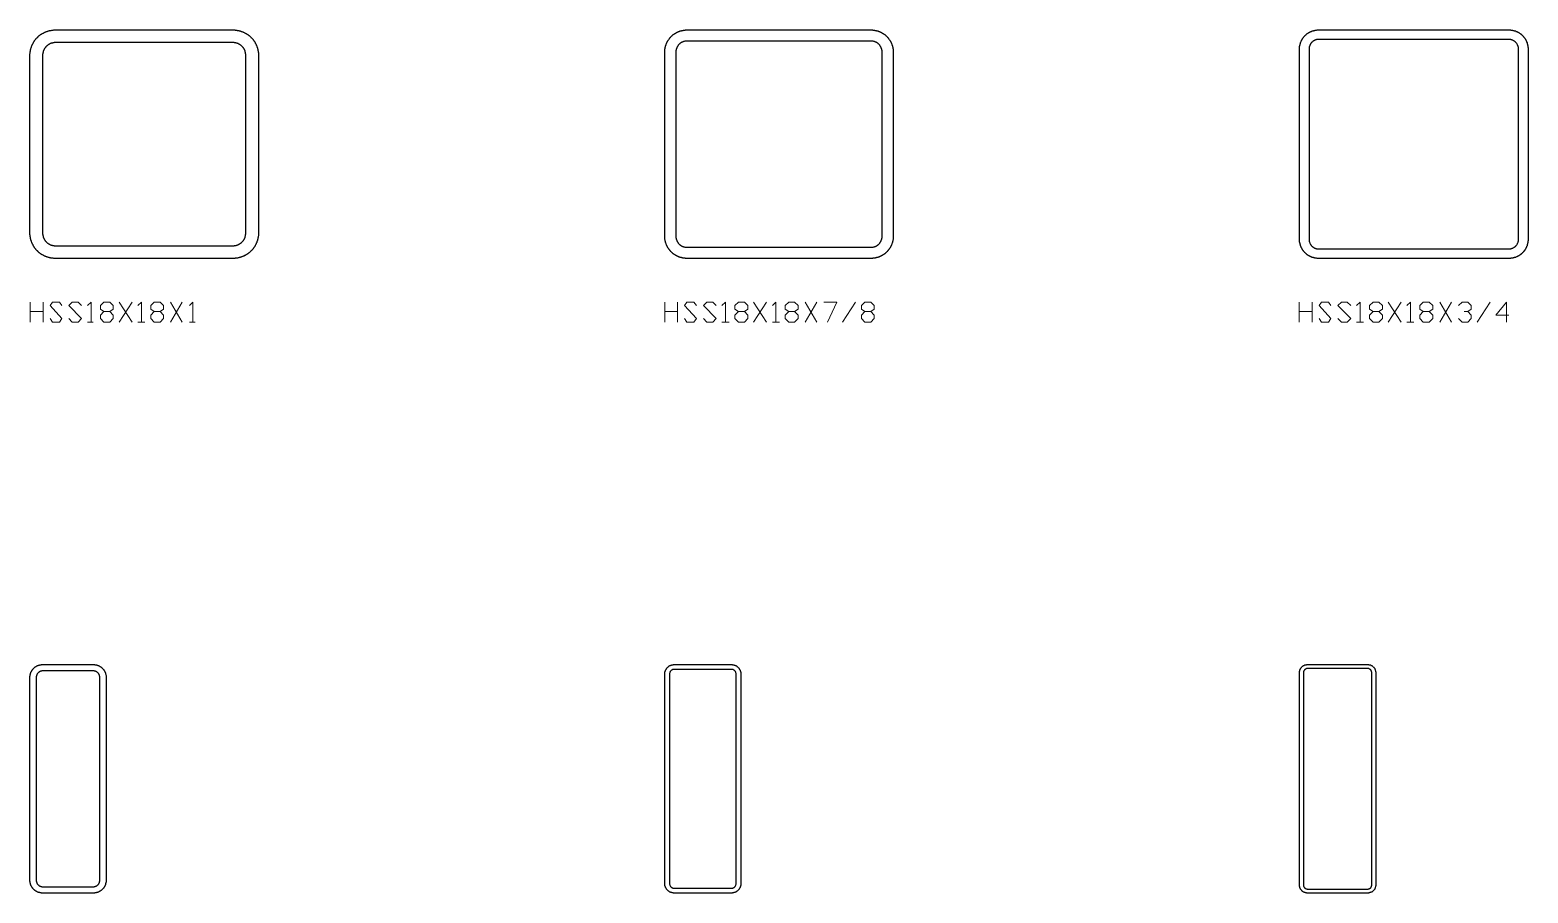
# Model space of a CAD drawing. Header units: inches. Extents: x 0 to 975, y -1305 to 34.
# Drawn here: x 500 to 618, y -300 to -232 of the extents above; entities that cross this region are included whole.
import ezdxf

# ---------------------------------------------------------------- set-up
doc = ezdxf.new("R2010")
doc.units = ezdxf.units.IN
doc.header["$MEASUREMENT"] = 0
doc.layers.add('AISC_STEEL', color=7, linetype='Continuous')

msp = doc.modelspace()

# ---------------------------------------------------------------- linework, layer by layer
at = {"color": 3, "lineweight": 0}
for p, q in [((500.01, -255.01), (500.01, -253.45)), ((501.03, -253.45), (501.03, -255.01)), ((507.02, -253.45), (508.04, -255.01)), ((507.02, -255.01), (508.04, -253.45)), ((511.08, -253.45), (512, -255.01)), ((511.08, -255.01), (512, -253.45)), ((550, -255.01), (550, -253.45)), ((551.01, -253.45), (551.01, -255.01)), ((557, -253.45), (558.02, -255.01)), ((557, -255.01), (558.02, -253.45)), ((561.06, -253.45), (561.98, -255.01)), ((561.06, -255.01), (561.98, -253.45)), ((564.01, -255.01), (565.03, -253.45)), ((599.98, -255.01), (599.98, -253.45)), ((600.99, -253.45), (600.99, -255.01)), ((606.99, -253.45), (608, -255.01)), ((606.99, -255.01), (608, -253.45)), ((611.04, -253.45), (611.97, -255.01)), ((611.04, -255.01), (611.97, -253.45)), ((613.99, -255.01), (615.01, -253.45)), ((500.01, -254.18), (501.03, -254.18)), ((550, -254.18), (551.01, -254.18)), ((599.98, -254.18), (600.99, -254.18)), ((504.53, -255.01), (504.99, -255.01)), ((508.5, -255.01), (509.05, -255.01)), ((512.56, -255.01), (513.02, -255.01)), ((554.51, -255.01), (555.07, -255.01)), ((558.48, -255.01), (559.03, -255.01)), ((604.5, -255.01), (605.05, -255.01)), ((608.46, -255.01), (609.01, -255.01))]:
    msp.add_line(p, q, dxfattribs=at)
for points in [[(501.58, -254.74), (501.77, -255.01), (502.32, -255.01), (502.5, -254.74), (501.58, -253.72), (501.77, -253.45), (502.32, -253.45), (502.5, -253.72)], [(503.06, -254.74), (503.33, -255.01), (503.8, -255.01), (504.07, -254.74), (503.06, -253.72), (503.33, -253.45), (503.8, -253.45), (504.07, -253.72)], [(504.53, -253.72), (504.81, -253.45), (504.81, -255.01)], [(506.29, -254.18), (506.56, -254.46), (506.56, -254.74), (506.29, -255.01), (505.82, -255.01), (505.55, -254.74), (505.55, -254.46), (505.82, -254.18), (506.29, -254.18), (506.56, -254), (506.56, -253.72), (506.29, -253.45), (505.82, -253.45), (505.55, -253.72), (505.55, -254), (505.82, -254.18)], [(508.5, -253.72), (508.78, -253.45), (508.78, -255.01)], [(510.25, -254.18), (510.53, -254.46), (510.53, -254.74), (510.25, -255.01), (509.79, -255.01), (509.51, -254.74), (509.51, -254.46), (509.79, -254.18), (510.25, -254.18), (510.53, -254), (510.53, -253.72), (510.25, -253.45), (509.79, -253.45), (509.51, -253.72), (509.51, -254), (509.79, -254.18)], [(512.56, -253.72), (512.83, -253.45), (512.83, -255.01)], [(551.56, -254.74), (551.75, -255.01), (552.3, -255.01), (552.49, -254.74), (551.56, -253.72), (551.75, -253.45), (552.3, -253.45), (552.49, -253.72)], [(553.04, -254.74), (553.32, -255.01), (553.78, -255.01), (554.05, -254.74), (553.04, -253.72), (553.32, -253.45), (553.78, -253.45), (554.05, -253.72)], [(554.51, -253.72), (554.79, -253.45), (554.79, -255.01)], [(556.27, -254.18), (556.54, -254.46), (556.54, -254.74), (556.27, -255.01), (555.81, -255.01), (555.53, -254.74), (555.53, -254.46), (555.81, -254.18), (556.27, -254.18), (556.54, -254), (556.54, -253.72), (556.27, -253.45), (555.81, -253.45), (555.53, -253.72), (555.53, -254), (555.81, -254.18)], [(558.48, -253.72), (558.76, -253.45), (558.76, -255.01)], [(560.23, -254.18), (560.51, -254.46), (560.51, -254.74), (560.23, -255.01), (559.77, -255.01), (559.49, -254.74), (559.49, -254.46), (559.77, -254.18), (560.23, -254.18), (560.51, -254), (560.51, -253.72), (560.23, -253.45), (559.77, -253.45), (559.49, -253.72), (559.49, -254), (559.77, -254.18)], [(562.54, -253.45), (563.55, -253.45), (562.81, -255.01)], [(566.23, -254.18), (566.5, -254.46), (566.5, -254.74), (566.23, -255.01), (565.77, -255.01), (565.49, -254.74), (565.49, -254.46), (565.77, -254.18), (566.23, -254.18), (566.5, -254), (566.5, -253.72), (566.23, -253.45), (565.77, -253.45), (565.49, -253.72), (565.49, -254), (565.77, -254.18)], [(601.55, -254.74), (601.73, -255.01), (602.28, -255.01), (602.47, -254.74), (601.55, -253.72), (601.73, -253.45), (602.28, -253.45), (602.47, -253.72)], [(603.02, -254.74), (603.3, -255.01), (603.76, -255.01), (604.04, -254.74), (603.02, -253.72), (603.3, -253.45), (603.76, -253.45), (604.04, -253.72)], [(604.5, -253.72), (604.77, -253.45), (604.77, -255.01)], [(606.25, -254.18), (606.53, -254.46), (606.53, -254.74), (606.25, -255.01), (605.79, -255.01), (605.51, -254.74), (605.51, -254.46), (605.79, -254.18), (606.25, -254.18), (606.53, -254), (606.53, -253.72), (606.25, -253.45), (605.79, -253.45), (605.51, -253.72), (605.51, -254), (605.79, -254.18)], [(608.46, -253.72), (608.74, -253.45), (608.74, -255.01)], [(610.21, -254.18), (610.49, -254.46), (610.49, -254.74), (610.21, -255.01), (609.75, -255.01), (609.48, -254.74), (609.48, -254.46), (609.75, -254.18), (610.21, -254.18), (610.49, -254), (610.49, -253.72), (610.21, -253.45), (609.75, -253.45), (609.48, -253.72), (609.48, -254), (609.75, -254.18)], [(612.52, -253.72), (612.8, -253.45), (613.26, -253.45), (613.53, -253.72), (613.53, -254), (613.26, -254.18), (612.98, -254.18)], [(616.48, -254.46), (615.47, -254.46), (616.3, -253.45), (616.3, -255.01)], [(613.26, -254.18), (613.53, -254.46), (613.53, -254.74), (613.26, -255.01), (612.8, -255.01), (612.52, -254.74)]]:
    msp.add_lwpolyline(points, dxfattribs=at)
at = {"layer": 'AISC_STEEL'}
for points in [[(516, -232), (516.03, -232), (516.07, -232), (516.1, -232), (516.13, -232), (516.16, -232.01), (516.2, -232.01), (516.23, -232.01), (516.26, -232.02), (516.29, -232.02), (516.33, -232.03), (516.36, -232.03), (516.39, -232.04), (516.42, -232.05), (516.45, -232.05), (516.49, -232.06), (516.52, -232.07), (516.55, -232.08), (516.58, -232.09), (516.61, -232.1), (516.64, -232.11), (516.67, -232.12), (516.7, -232.13), (516.74, -232.14), (516.77, -232.15), (516.8, -232.17), (516.83, -232.18), (516.86, -232.19), (516.88, -232.21), (516.91, -232.22), (516.94, -232.24), (516.97, -232.25), (517, -232.27), (517.03, -232.28), (517.06, -232.3), (517.08, -232.32), (517.11, -232.34), (517.14, -232.36), (517.16, -232.37), (517.19, -232.39), (517.22, -232.41), (517.24, -232.43), (517.27, -232.45), (517.29, -232.47), (517.32, -232.5), (517.34, -232.52), (517.37, -232.54), (517.39, -232.56), (517.41, -232.59), (517.44, -232.61), (517.46, -232.63), (517.48, -232.66), (517.5, -232.68), (517.53, -232.71), (517.55, -232.73), (517.57, -232.76), (517.59, -232.78), (517.61, -232.81), (517.63, -232.84), (517.64, -232.86), (517.66, -232.89), (517.68, -232.92), (517.7, -232.94), (517.72, -232.97), (517.73, -233), (517.75, -233.03), (517.76, -233.06), (517.78, -233.09), (517.79, -233.12), (517.81, -233.14), (517.82, -233.17), (517.83, -233.2), (517.85, -233.23), (517.86, -233.26), (517.87, -233.3), (517.88, -233.33), (517.89, -233.36), (517.9, -233.39), (517.91, -233.42), (517.92, -233.45), (517.93, -233.48), (517.94, -233.51), (517.95, -233.55), (517.95, -233.58), (517.96, -233.61), (517.97, -233.64), (517.97, -233.67), (517.98, -233.71), (517.98, -233.74), (517.99, -233.77), (517.99, -233.8), (517.99, -233.84), (518, -233.87), (518, -233.9), (518, -233.93), (518, -233.97), (518, -234), (518, -248), (518, -248.03), (518, -248.07), (518, -248.1), (518, -248.13), (517.99, -248.16), (517.99, -248.2), (517.99, -248.23), (517.98, -248.26), (517.98, -248.29), (517.97, -248.33), (517.97, -248.36), (517.96, -248.39), (517.95, -248.42), (517.95, -248.45), (517.94, -248.49), (517.93, -248.52), (517.92, -248.55), (517.91, -248.58), (517.9, -248.61), (517.89, -248.64), (517.88, -248.67), (517.87, -248.7), (517.86, -248.74), (517.85, -248.77), (517.83, -248.8), (517.82, -248.83), (517.81, -248.86), (517.79, -248.88), (517.78, -248.91), (517.76, -248.94), (517.75, -248.97), (517.73, -249), (517.72, -249.03), (517.7, -249.06), (517.68, -249.08), (517.66, -249.11), (517.64, -249.14), (517.63, -249.16), (517.61, -249.19), (517.59, -249.22), (517.57, -249.24), (517.55, -249.27), (517.53, -249.29), (517.5, -249.32), (517.48, -249.34), (517.46, -249.37), (517.44, -249.39), (517.41, -249.41), (517.39, -249.44), (517.37, -249.46), (517.34, -249.48), (517.32, -249.5), (517.29, -249.53), (517.27, -249.55), (517.24, -249.57), (517.22, -249.59), (517.19, -249.61), (517.16, -249.63), (517.14, -249.64), (517.11, -249.66), (517.08, -249.68), (517.06, -249.7), (517.03, -249.72), (517, -249.73), (516.97, -249.75), (516.94, -249.76), (516.91, -249.78), (516.88, -249.79), (516.86, -249.81), (516.83, -249.82), (516.8, -249.83), (516.77, -249.85), (516.74, -249.86), (516.7, -249.87), (516.67, -249.88), (516.64, -249.89), (516.61, -249.9), (516.58, -249.91), (516.55, -249.92), (516.52, -249.93), (516.49, -249.94), (516.45, -249.95), (516.42, -249.95), (516.39, -249.96), (516.36, -249.97), (516.33, -249.97), (516.29, -249.98), (516.26, -249.98), (516.23, -249.99), (516.2, -249.99), (516.16, -249.99), (516.13, -250), (516.1, -250), (516.07, -250), (516.03, -250), (516, -250), (502, -250), (501.97, -250), (501.93, -250), (501.9, -250), (501.87, -250), (501.84, -249.99), (501.8, -249.99), (501.77, -249.99), (501.74, -249.98), (501.71, -249.98), (501.67, -249.97), (501.64, -249.97), (501.61, -249.96), (501.58, -249.95), (501.55, -249.95), (501.51, -249.94), (501.48, -249.93), (501.45, -249.92), (501.42, -249.91), (501.39, -249.9), (501.36, -249.89), (501.33, -249.88), (501.3, -249.87), (501.26, -249.86), (501.23, -249.85), (501.2, -249.83), (501.17, -249.82), (501.14, -249.81), (501.12, -249.79), (501.09, -249.78), (501.06, -249.76), (501.03, -249.75), (501, -249.73), (500.97, -249.72), (500.94, -249.7), (500.92, -249.68), (500.89, -249.66), (500.86, -249.64), (500.84, -249.63), (500.81, -249.61), (500.78, -249.59), (500.76, -249.57), (500.73, -249.55), (500.71, -249.53), (500.68, -249.5), (500.66, -249.48), (500.63, -249.46), (500.61, -249.44), (500.59, -249.41), (500.56, -249.39), (500.54, -249.37), (500.52, -249.34), (500.5, -249.32), (500.47, -249.29), (500.45, -249.27), (500.43, -249.24), (500.41, -249.22), (500.39, -249.19), (500.37, -249.16), (500.36, -249.14), (500.34, -249.11), (500.32, -249.08), (500.3, -249.06), (500.28, -249.03), (500.27, -249), (500.25, -248.97), (500.24, -248.94), (500.22, -248.91), (500.21, -248.88), (500.19, -248.86), (500.18, -248.83), (500.17, -248.8), (500.15, -248.77), (500.14, -248.74), (500.13, -248.7), (500.12, -248.67), (500.11, -248.64), (500.1, -248.61), (500.09, -248.58), (500.08, -248.55), (500.07, -248.52), (500.06, -248.49), (500.05, -248.45), (500.05, -248.42), (500.04, -248.39), (500.03, -248.36), (500.03, -248.33), (500.02, -248.29), (500.02, -248.26), (500.01, -248.23), (500.01, -248.2), (500.01, -248.16), (500, -248.13), (500, -248.1), (500, -248.07), (500, -248.03), (500, -248), (500, -234), (500, -233.97), (500, -233.93), (500, -233.9), (500, -233.87), (500.01, -233.84), (500.01, -233.8), (500.01, -233.77), (500.02, -233.74), (500.02, -233.71), (500.03, -233.67), (500.03, -233.64), (500.04, -233.61), (500.05, -233.58), (500.05, -233.55), (500.06, -233.51), (500.07, -233.48), (500.08, -233.45), (500.09, -233.42), (500.1, -233.39), (500.11, -233.36), (500.12, -233.33), (500.13, -233.3), (500.14, -233.26), (500.15, -233.23), (500.17, -233.2), (500.18, -233.17), (500.19, -233.14), (500.21, -233.12), (500.22, -233.09), (500.24, -233.06), (500.25, -233.03), (500.27, -233), (500.28, -232.97), (500.3, -232.94), (500.32, -232.92), (500.34, -232.89), (500.36, -232.86), (500.37, -232.84), (500.39, -232.81), (500.41, -232.78), (500.43, -232.76), (500.45, -232.73), (500.47, -232.71), (500.5, -232.68), (500.52, -232.66), (500.54, -232.63), (500.56, -232.61), (500.59, -232.59), (500.61, -232.56), (500.63, -232.54), (500.66, -232.52), (500.68, -232.5), (500.71, -232.47), (500.73, -232.45), (500.76, -232.43), (500.78, -232.41), (500.81, -232.39), (500.84, -232.37), (500.86, -232.36), (500.89, -232.34), (500.92, -232.32), (500.94, -232.3), (500.97, -232.28), (501, -232.27), (501.03, -232.25), (501.06, -232.24), (501.09, -232.22), (501.12, -232.21), (501.14, -232.19), (501.17, -232.18), (501.2, -232.17), (501.23, -232.15), (501.26, -232.14), (501.3, -232.13), (501.33, -232.12), (501.36, -232.11), (501.39, -232.1), (501.42, -232.09), (501.45, -232.08), (501.48, -232.07), (501.51, -232.06), (501.55, -232.05), (501.58, -232.05), (501.61, -232.04), (501.64, -232.03), (501.67, -232.03), (501.71, -232.02), (501.74, -232.02), (501.77, -232.01), (501.8, -232.01), (501.84, -232.01), (501.87, -232), (501.9, -232), (501.93, -232), (501.97, -232), (502, -232)], [(566.25, -232), (566.28, -232), (566.31, -232), (566.34, -232), (566.37, -232), (566.4, -232.01), (566.43, -232.01), (566.46, -232.01), (566.49, -232.02), (566.52, -232.02), (566.55, -232.03), (566.58, -232.03), (566.61, -232.04), (566.64, -232.04), (566.66, -232.05), (566.69, -232.06), (566.72, -232.06), (566.75, -232.07), (566.78, -232.08), (566.81, -232.09), (566.84, -232.1), (566.86, -232.11), (566.89, -232.12), (566.92, -232.13), (566.95, -232.14), (566.97, -232.16), (567, -232.17), (567.03, -232.18), (567.06, -232.2), (567.08, -232.21), (567.11, -232.22), (567.13, -232.24), (567.16, -232.25), (567.18, -232.27), (567.21, -232.29), (567.23, -232.3), (567.26, -232.32), (567.28, -232.34), (567.31, -232.36), (567.33, -232.37), (567.35, -232.39), (567.38, -232.41), (567.4, -232.43), (567.42, -232.45), (567.44, -232.47), (567.47, -232.49), (567.49, -232.51), (567.51, -232.53), (567.53, -232.56), (567.55, -232.58), (567.57, -232.6), (567.59, -232.62), (567.61, -232.65), (567.63, -232.67), (567.64, -232.69), (567.66, -232.72), (567.68, -232.74), (567.7, -232.77), (567.71, -232.79), (567.73, -232.82), (567.75, -232.84), (567.76, -232.87), (567.78, -232.89), (567.79, -232.92), (567.8, -232.94), (567.82, -232.97), (567.83, -233), (567.84, -233.03), (567.86, -233.05), (567.87, -233.08), (567.88, -233.11), (567.89, -233.14), (567.9, -233.16), (567.91, -233.19), (567.92, -233.22), (567.93, -233.25), (567.94, -233.28), (567.94, -233.31), (567.95, -233.34), (567.96, -233.36), (567.96, -233.39), (567.97, -233.42), (567.97, -233.45), (567.98, -233.48), (567.98, -233.51), (567.99, -233.54), (567.99, -233.57), (567.99, -233.6), (568, -233.63), (568, -233.66), (568, -233.69), (568, -233.72), (568, -233.75), (568, -248.25), (568, -248.28), (568, -248.31), (568, -248.34), (568, -248.37), (567.99, -248.4), (567.99, -248.43), (567.99, -248.46), (567.98, -248.49), (567.98, -248.52), (567.97, -248.55), (567.97, -248.58), (567.96, -248.61), (567.96, -248.64), (567.95, -248.66), (567.94, -248.69), (567.94, -248.72), (567.93, -248.75), (567.92, -248.78), (567.91, -248.81), (567.9, -248.84), (567.89, -248.86), (567.88, -248.89), (567.87, -248.92), (567.86, -248.95), (567.84, -248.97), (567.83, -249), (567.82, -249.03), (567.8, -249.06), (567.79, -249.08), (567.78, -249.11), (567.76, -249.13), (567.75, -249.16), (567.73, -249.18), (567.71, -249.21), (567.7, -249.23), (567.68, -249.26), (567.66, -249.28), (567.64, -249.31), (567.63, -249.33), (567.61, -249.35), (567.59, -249.38), (567.57, -249.4), (567.55, -249.42), (567.53, -249.44), (567.51, -249.47), (567.49, -249.49), (567.47, -249.51), (567.44, -249.53), (567.42, -249.55), (567.4, -249.57), (567.38, -249.59), (567.35, -249.61), (567.33, -249.63), (567.31, -249.64), (567.28, -249.66), (567.26, -249.68), (567.23, -249.7), (567.21, -249.71), (567.18, -249.73), (567.16, -249.75), (567.13, -249.76), (567.11, -249.78), (567.08, -249.79), (567.06, -249.8), (567.03, -249.82), (567, -249.83), (566.97, -249.84), (566.95, -249.86), (566.92, -249.87), (566.89, -249.88), (566.86, -249.89), (566.84, -249.9), (566.81, -249.91), (566.78, -249.92), (566.75, -249.93), (566.72, -249.94), (566.69, -249.94), (566.66, -249.95), (566.64, -249.96), (566.61, -249.96), (566.58, -249.97), (566.55, -249.97), (566.52, -249.98), (566.49, -249.98), (566.46, -249.99), (566.43, -249.99), (566.4, -249.99), (566.37, -250), (566.34, -250), (566.31, -250), (566.28, -250), (566.25, -250), (551.75, -250), (551.72, -250), (551.69, -250), (551.66, -250), (551.63, -250), (551.6, -249.99), (551.57, -249.99), (551.54, -249.99), (551.51, -249.98), (551.48, -249.98), (551.45, -249.97), (551.42, -249.97), (551.39, -249.96), (551.36, -249.96), (551.34, -249.95), (551.31, -249.94), (551.28, -249.94), (551.25, -249.93), (551.22, -249.92), (551.19, -249.91), (551.16, -249.9), (551.14, -249.89), (551.11, -249.88), (551.08, -249.87), (551.05, -249.86), (551.03, -249.84), (551, -249.83), (550.97, -249.82), (550.94, -249.8), (550.92, -249.79), (550.89, -249.78), (550.87, -249.76), (550.84, -249.75), (550.82, -249.73), (550.79, -249.71), (550.77, -249.7), (550.74, -249.68), (550.72, -249.66), (550.69, -249.64), (550.67, -249.63), (550.65, -249.61), (550.62, -249.59), (550.6, -249.57), (550.58, -249.55), (550.56, -249.53), (550.53, -249.51), (550.51, -249.49), (550.49, -249.47), (550.47, -249.44), (550.45, -249.42), (550.43, -249.4), (550.41, -249.38), (550.39, -249.35), (550.37, -249.33), (550.36, -249.31), (550.34, -249.28), (550.32, -249.26), (550.3, -249.23), (550.29, -249.21), (550.27, -249.18), (550.25, -249.16), (550.24, -249.13), (550.22, -249.11), (550.21, -249.08), (550.2, -249.06), (550.18, -249.03), (550.17, -249), (550.16, -248.97), (550.14, -248.95), (550.13, -248.92), (550.12, -248.89), (550.11, -248.86), (550.1, -248.84), (550.09, -248.81), (550.08, -248.78), (550.07, -248.75), (550.06, -248.72), (550.06, -248.69), (550.05, -248.66), (550.04, -248.64), (550.04, -248.61), (550.03, -248.58), (550.03, -248.55), (550.02, -248.52), (550.02, -248.49), (550.01, -248.46), (550.01, -248.43), (550.01, -248.4), (550, -248.37), (550, -248.34), (550, -248.31), (550, -248.28), (550, -248.25), (550, -233.75), (550, -233.72), (550, -233.69), (550, -233.66), (550, -233.63), (550.01, -233.6), (550.01, -233.57), (550.01, -233.54), (550.02, -233.51), (550.02, -233.48), (550.03, -233.45), (550.03, -233.42), (550.04, -233.39), (550.04, -233.36), (550.05, -233.34), (550.06, -233.31), (550.06, -233.28), (550.07, -233.25), (550.08, -233.22), (550.09, -233.19), (550.1, -233.16), (550.11, -233.14), (550.12, -233.11), (550.13, -233.08), (550.14, -233.05), (550.16, -233.03), (550.17, -233), (550.18, -232.97), (550.2, -232.94), (550.21, -232.92), (550.22, -232.89), (550.24, -232.87), (550.25, -232.84), (550.27, -232.82), (550.29, -232.79), (550.3, -232.77), (550.32, -232.74), (550.34, -232.72), (550.36, -232.69), (550.37, -232.67), (550.39, -232.65), (550.41, -232.62), (550.43, -232.6), (550.45, -232.58), (550.47, -232.56), (550.49, -232.53), (550.51, -232.51), (550.53, -232.49), (550.56, -232.47), (550.58, -232.45), (550.6, -232.43), (550.62, -232.41), (550.65, -232.39), (550.67, -232.37), (550.69, -232.36), (550.72, -232.34), (550.74, -232.32), (550.77, -232.3), (550.79, -232.29), (550.82, -232.27), (550.84, -232.25), (550.87, -232.24), (550.89, -232.22), (550.92, -232.21), (550.94, -232.2), (550.97, -232.18), (551, -232.17), (551.03, -232.16), (551.05, -232.14), (551.08, -232.13), (551.11, -232.12), (551.14, -232.11), (551.16, -232.1), (551.19, -232.09), (551.22, -232.08), (551.25, -232.07), (551.28, -232.06), (551.31, -232.06), (551.34, -232.05), (551.36, -232.04), (551.39, -232.04), (551.42, -232.03), (551.45, -232.03), (551.48, -232.02), (551.51, -232.02), (551.54, -232.01), (551.57, -232.01), (551.6, -232.01), (551.63, -232), (551.66, -232), (551.69, -232), (551.72, -232), (551.75, -232)], [(616.5, -232), (616.53, -232), (616.56, -232), (616.59, -232), (616.62, -232), (616.65, -232.01), (616.68, -232.01), (616.71, -232.01), (616.74, -232.02), (616.77, -232.02), (616.8, -232.03), (616.83, -232.04), (616.85, -232.04), (616.88, -232.05), (616.91, -232.06), (616.94, -232.07), (616.97, -232.08), (617, -232.08), (617.03, -232.1), (617.05, -232.11), (617.08, -232.12), (617.11, -232.13), (617.14, -232.14), (617.16, -232.15), (617.19, -232.17), (617.22, -232.18), (617.24, -232.2), (617.27, -232.21), (617.29, -232.23), (617.32, -232.24), (617.34, -232.26), (617.37, -232.28), (617.39, -232.29), (617.42, -232.31), (617.44, -232.33), (617.46, -232.35), (617.48, -232.37), (617.51, -232.39), (617.53, -232.41), (617.55, -232.43), (617.57, -232.45), (617.59, -232.47), (617.61, -232.49), (617.63, -232.52), (617.65, -232.54), (617.67, -232.56), (617.69, -232.58), (617.71, -232.61), (617.72, -232.63), (617.74, -232.66), (617.76, -232.68), (617.77, -232.71), (617.79, -232.73), (617.8, -232.76), (617.82, -232.78), (617.83, -232.81), (617.85, -232.84), (617.86, -232.86), (617.87, -232.89), (617.88, -232.92), (617.89, -232.95), (617.9, -232.97), (617.92, -233), (617.92, -233.03), (617.93, -233.06), (617.94, -233.09), (617.95, -233.12), (617.96, -233.15), (617.96, -233.17), (617.97, -233.2), (617.98, -233.23), (617.98, -233.26), (617.99, -233.29), (617.99, -233.32), (617.99, -233.35), (618, -233.38), (618, -233.41), (618, -233.44), (618, -233.47), (618, -233.5), (618, -248.5), (618, -248.53), (618, -248.56), (618, -248.59), (618, -248.62), (617.99, -248.65), (617.99, -248.68), (617.99, -248.71), (617.98, -248.74), (617.98, -248.77), (617.97, -248.8), (617.96, -248.83), (617.96, -248.85), (617.95, -248.88), (617.94, -248.91), (617.93, -248.94), (617.92, -248.97), (617.92, -249), (617.9, -249.03), (617.89, -249.05), (617.88, -249.08), (617.87, -249.11), (617.86, -249.14), (617.85, -249.16), (617.83, -249.19), (617.82, -249.22), (617.8, -249.24), (617.79, -249.27), (617.77, -249.29), (617.76, -249.32), (617.74, -249.34), (617.72, -249.37), (617.71, -249.39), (617.69, -249.42), (617.67, -249.44), (617.65, -249.46), (617.63, -249.48), (617.61, -249.51), (617.59, -249.53), (617.57, -249.55), (617.55, -249.57), (617.53, -249.59), (617.51, -249.61), (617.48, -249.63), (617.46, -249.65), (617.44, -249.67), (617.42, -249.69), (617.39, -249.71), (617.37, -249.72), (617.34, -249.74), (617.32, -249.76), (617.29, -249.77), (617.27, -249.79), (617.24, -249.8), (617.22, -249.82), (617.19, -249.83), (617.16, -249.85), (617.14, -249.86), (617.11, -249.87), (617.08, -249.88), (617.05, -249.89), (617.03, -249.9), (617, -249.92), (616.97, -249.92), (616.94, -249.93), (616.91, -249.94), (616.88, -249.95), (616.85, -249.96), (616.83, -249.96), (616.8, -249.97), (616.77, -249.98), (616.74, -249.98), (616.71, -249.99), (616.68, -249.99), (616.65, -249.99), (616.62, -250), (616.59, -250), (616.56, -250), (616.53, -250), (616.5, -250), (601.5, -250), (601.47, -250), (601.44, -250), (601.41, -250), (601.38, -250), (601.35, -249.99), (601.32, -249.99), (601.29, -249.99), (601.26, -249.98), (601.23, -249.98), (601.2, -249.97), (601.17, -249.96), (601.15, -249.96), (601.12, -249.95), (601.09, -249.94), (601.06, -249.93), (601.03, -249.92), (601, -249.92), (600.97, -249.9), (600.95, -249.89), (600.92, -249.88), (600.89, -249.87), (600.86, -249.86), (600.84, -249.85), (600.81, -249.83), (600.78, -249.82), (600.76, -249.8), (600.73, -249.79), (600.71, -249.77), (600.68, -249.76), (600.66, -249.74), (600.63, -249.72), (600.61, -249.71), (600.58, -249.69), (600.56, -249.67), (600.54, -249.65), (600.52, -249.63), (600.49, -249.61), (600.47, -249.59), (600.45, -249.57), (600.43, -249.55), (600.41, -249.53), (600.39, -249.51), (600.37, -249.48), (600.35, -249.46), (600.33, -249.44), (600.31, -249.42), (600.29, -249.39), (600.28, -249.37), (600.26, -249.34), (600.24, -249.32), (600.23, -249.29), (600.21, -249.27), (600.2, -249.24), (600.18, -249.22), (600.17, -249.19), (600.15, -249.16), (600.14, -249.14), (600.13, -249.11), (600.12, -249.08), (600.11, -249.05), (600.1, -249.03), (600.08, -249), (600.08, -248.97), (600.07, -248.94), (600.06, -248.91), (600.05, -248.88), (600.04, -248.85), (600.04, -248.83), (600.03, -248.8), (600.02, -248.77), (600.02, -248.74), (600.01, -248.71), (600.01, -248.68), (600.01, -248.65), (600, -248.62), (600, -248.59), (600, -248.56), (600, -248.53), (600, -248.5), (600, -233.5), (600, -233.47), (600, -233.44), (600, -233.41), (600, -233.38), (600.01, -233.35), (600.01, -233.32), (600.01, -233.29), (600.02, -233.26), (600.02, -233.23), (600.03, -233.2), (600.04, -233.17), (600.04, -233.15), (600.05, -233.12), (600.06, -233.09), (600.07, -233.06), (600.08, -233.03), (600.08, -233), (600.1, -232.97), (600.11, -232.95), (600.12, -232.92), (600.13, -232.89), (600.14, -232.86), (600.15, -232.84), (600.17, -232.81), (600.18, -232.78), (600.2, -232.76), (600.21, -232.73), (600.23, -232.71), (600.24, -232.68), (600.26, -232.66), (600.28, -232.63), (600.29, -232.61), (600.31, -232.58), (600.33, -232.56), (600.35, -232.54), (600.37, -232.52), (600.39, -232.49), (600.41, -232.47), (600.43, -232.45), (600.45, -232.43), (600.47, -232.41), (600.49, -232.39), (600.52, -232.37), (600.54, -232.35), (600.56, -232.33), (600.58, -232.31), (600.61, -232.29), (600.63, -232.28), (600.66, -232.26), (600.68, -232.24), (600.71, -232.23), (600.73, -232.21), (600.76, -232.2), (600.78, -232.18), (600.81, -232.17), (600.84, -232.15), (600.86, -232.14), (600.89, -232.13), (600.92, -232.12), (600.95, -232.11), (600.97, -232.1), (601, -232.08), (601.03, -232.08), (601.06, -232.07), (601.09, -232.06), (601.12, -232.05), (601.15, -232.04), (601.17, -232.04), (601.2, -232.03), (601.23, -232.02), (601.26, -232.02), (601.29, -232.01), (601.32, -232.01), (601.35, -232.01), (601.38, -232), (601.41, -232), (601.44, -232), (601.47, -232), (601.5, -232)], [(502, -233), (501.97, -233), (501.94, -233), (501.91, -233), (501.88, -233.01), (501.85, -233.01), (501.82, -233.02), (501.79, -233.02), (501.77, -233.03), (501.74, -233.04), (501.71, -233.04), (501.68, -233.05), (501.65, -233.06), (501.62, -233.07), (501.6, -233.08), (501.57, -233.1), (501.54, -233.11), (501.52, -233.12), (501.49, -233.14), (501.47, -233.15), (501.44, -233.17), (501.42, -233.19), (501.39, -233.21), (501.37, -233.22), (501.35, -233.24), (501.33, -233.26), (501.3, -233.28), (501.28, -233.3), (501.26, -233.33), (501.24, -233.35), (501.22, -233.37), (501.21, -233.39), (501.19, -233.42), (501.17, -233.44), (501.15, -233.47), (501.14, -233.49), (501.12, -233.52), (501.11, -233.54), (501.1, -233.57), (501.08, -233.6), (501.07, -233.62), (501.06, -233.65), (501.05, -233.68), (501.04, -233.71), (501.04, -233.74), (501.03, -233.77), (501.02, -233.79), (501.02, -233.82), (501.01, -233.85), (501.01, -233.88), (501, -233.91), (501, -233.94), (501, -233.97), (501, -234), (501, -248), (501, -248.03), (501, -248.06), (501, -248.09), (501.01, -248.12), (501.01, -248.15), (501.02, -248.18), (501.02, -248.21), (501.03, -248.23), (501.04, -248.26), (501.04, -248.29), (501.05, -248.32), (501.06, -248.35), (501.07, -248.38), (501.08, -248.4), (501.1, -248.43), (501.11, -248.46), (501.12, -248.48), (501.14, -248.51), (501.15, -248.53), (501.17, -248.56), (501.19, -248.58), (501.21, -248.61), (501.22, -248.63), (501.24, -248.65), (501.26, -248.67), (501.28, -248.7), (501.3, -248.72), (501.33, -248.74), (501.35, -248.76), (501.37, -248.78), (501.39, -248.79), (501.42, -248.81), (501.44, -248.83), (501.47, -248.85), (501.49, -248.86), (501.52, -248.88), (501.54, -248.89), (501.57, -248.9), (501.6, -248.92), (501.62, -248.93), (501.65, -248.94), (501.68, -248.95), (501.71, -248.96), (501.74, -248.96), (501.77, -248.97), (501.79, -248.98), (501.82, -248.98), (501.85, -248.99), (501.88, -248.99), (501.91, -249), (501.94, -249), (501.97, -249), (502, -249), (516, -249), (516.03, -249), (516.06, -249), (516.09, -249), (516.12, -248.99), (516.15, -248.99), (516.18, -248.98), (516.21, -248.98), (516.23, -248.97), (516.26, -248.96), (516.29, -248.96), (516.32, -248.95), (516.35, -248.94), (516.38, -248.93), (516.4, -248.92), (516.43, -248.9), (516.46, -248.89), (516.48, -248.88), (516.51, -248.86), (516.53, -248.85), (516.56, -248.83), (516.58, -248.81), (516.61, -248.79), (516.63, -248.78), (516.65, -248.76), (516.67, -248.74), (516.7, -248.72), (516.72, -248.7), (516.74, -248.67), (516.76, -248.65), (516.78, -248.63), (516.79, -248.61), (516.81, -248.58), (516.83, -248.56), (516.85, -248.53), (516.86, -248.51), (516.88, -248.48), (516.89, -248.46), (516.9, -248.43), (516.92, -248.4), (516.93, -248.38), (516.94, -248.35), (516.95, -248.32), (516.96, -248.29), (516.96, -248.26), (516.97, -248.23), (516.98, -248.21), (516.98, -248.18), (516.99, -248.15), (516.99, -248.12), (517, -248.09), (517, -248.06), (517, -248.03), (517, -248), (517, -234), (517, -233.97), (517, -233.94), (517, -233.91), (516.99, -233.88), (516.99, -233.85), (516.98, -233.82), (516.98, -233.79), (516.97, -233.77), (516.96, -233.74), (516.96, -233.71), (516.95, -233.68), (516.94, -233.65), (516.93, -233.62), (516.92, -233.6), (516.9, -233.57), (516.89, -233.54), (516.88, -233.52), (516.86, -233.49), (516.85, -233.47), (516.83, -233.44), (516.81, -233.42), (516.79, -233.39), (516.78, -233.37), (516.76, -233.35), (516.74, -233.33), (516.72, -233.3), (516.7, -233.28), (516.67, -233.26), (516.65, -233.24), (516.63, -233.22), (516.61, -233.21), (516.58, -233.19), (516.56, -233.17), (516.53, -233.15), (516.51, -233.14), (516.48, -233.12), (516.46, -233.11), (516.43, -233.1), (516.4, -233.08), (516.38, -233.07), (516.35, -233.06), (516.32, -233.05), (516.29, -233.04), (516.26, -233.04), (516.23, -233.03), (516.21, -233.02), (516.18, -233.02), (516.15, -233.01), (516.12, -233.01), (516.09, -233), (516.06, -233), (516.03, -233), (516, -233)], [(551.75, -232.88), (551.72, -232.88), (551.69, -232.88), (551.66, -232.88), (551.63, -232.88), (551.6, -232.89), (551.57, -232.89), (551.54, -232.9), (551.51, -232.91), (551.49, -232.92), (551.46, -232.93), (551.43, -232.94), (551.4, -232.95), (551.37, -232.96), (551.35, -232.97), (551.32, -232.99), (551.3, -233), (551.27, -233.02), (551.25, -233.04), (551.22, -233.05), (551.2, -233.07), (551.17, -233.09), (551.15, -233.11), (551.13, -233.13), (551.11, -233.15), (551.09, -233.17), (551.07, -233.2), (551.05, -233.22), (551.04, -233.25), (551.02, -233.27), (551, -233.3), (550.99, -233.32), (550.97, -233.35), (550.96, -233.37), (550.95, -233.4), (550.94, -233.43), (550.93, -233.46), (550.92, -233.49), (550.91, -233.51), (550.9, -233.54), (550.89, -233.57), (550.89, -233.6), (550.88, -233.63), (550.88, -233.66), (550.88, -233.69), (550.88, -233.72), (550.88, -233.75), (550.88, -248.25), (550.88, -248.28), (550.88, -248.31), (550.88, -248.34), (550.88, -248.37), (550.89, -248.4), (550.89, -248.43), (550.9, -248.46), (550.91, -248.49), (550.92, -248.51), (550.93, -248.54), (550.94, -248.57), (550.95, -248.6), (550.96, -248.63), (550.97, -248.65), (550.99, -248.68), (551, -248.7), (551.02, -248.73), (551.04, -248.75), (551.05, -248.78), (551.07, -248.8), (551.09, -248.83), (551.11, -248.85), (551.13, -248.87), (551.15, -248.89), (551.17, -248.91), (551.2, -248.93), (551.22, -248.95), (551.25, -248.96), (551.27, -248.98), (551.3, -249), (551.32, -249.01), (551.35, -249.03), (551.37, -249.04), (551.4, -249.05), (551.43, -249.06), (551.46, -249.07), (551.49, -249.08), (551.51, -249.09), (551.54, -249.1), (551.57, -249.11), (551.6, -249.11), (551.63, -249.12), (551.66, -249.12), (551.69, -249.12), (551.72, -249.12), (551.75, -249.12), (566.25, -249.12), (566.28, -249.12), (566.31, -249.12), (566.34, -249.12), (566.37, -249.12), (566.4, -249.11), (566.43, -249.11), (566.46, -249.1), (566.49, -249.09), (566.51, -249.08), (566.54, -249.07), (566.57, -249.06), (566.6, -249.05), (566.63, -249.04), (566.65, -249.03), (566.68, -249.01), (566.7, -249), (566.73, -248.98), (566.75, -248.96), (566.78, -248.95), (566.8, -248.93), (566.83, -248.91), (566.85, -248.89), (566.87, -248.87), (566.89, -248.85), (566.91, -248.83), (566.93, -248.8), (566.95, -248.78), (566.96, -248.75), (566.98, -248.73), (567, -248.7), (567.01, -248.68), (567.03, -248.65), (567.04, -248.63), (567.05, -248.6), (567.06, -248.57), (567.07, -248.54), (567.08, -248.51), (567.09, -248.49), (567.1, -248.46), (567.11, -248.43), (567.11, -248.4), (567.12, -248.37), (567.12, -248.34), (567.12, -248.31), (567.12, -248.28), (567.12, -248.25), (567.12, -233.75), (567.12, -233.72), (567.12, -233.69), (567.12, -233.66), (567.12, -233.63), (567.11, -233.6), (567.11, -233.57), (567.1, -233.54), (567.09, -233.51), (567.08, -233.49), (567.07, -233.46), (567.06, -233.43), (567.05, -233.4), (567.04, -233.37), (567.03, -233.35), (567.01, -233.32), (567, -233.3), (566.98, -233.27), (566.96, -233.25), (566.95, -233.22), (566.93, -233.2), (566.91, -233.17), (566.89, -233.15), (566.87, -233.13), (566.85, -233.11), (566.83, -233.09), (566.8, -233.07), (566.78, -233.05), (566.75, -233.04), (566.73, -233.02), (566.7, -233), (566.68, -232.99), (566.65, -232.97), (566.63, -232.96), (566.6, -232.95), (566.57, -232.94), (566.54, -232.93), (566.51, -232.92), (566.49, -232.91), (566.46, -232.9), (566.43, -232.89), (566.4, -232.89), (566.37, -232.88), (566.34, -232.88), (566.31, -232.88), (566.28, -232.88), (566.25, -232.88)], [(601.5, -232.75), (601.47, -232.75), (601.44, -232.75), (601.41, -232.76), (601.38, -232.76), (601.35, -232.76), (601.32, -232.77), (601.3, -232.78), (601.27, -232.79), (601.24, -232.8), (601.21, -232.81), (601.19, -232.82), (601.16, -232.83), (601.13, -232.85), (601.11, -232.86), (601.08, -232.88), (601.06, -232.89), (601.04, -232.91), (601.01, -232.93), (600.99, -232.95), (600.97, -232.97), (600.95, -232.99), (600.93, -233.01), (600.91, -233.04), (600.89, -233.06), (600.88, -233.08), (600.86, -233.11), (600.85, -233.13), (600.83, -233.16), (600.82, -233.19), (600.81, -233.21), (600.8, -233.24), (600.79, -233.27), (600.78, -233.3), (600.77, -233.32), (600.76, -233.35), (600.76, -233.38), (600.76, -233.41), (600.75, -233.44), (600.75, -233.47), (600.75, -233.5), (600.75, -248.5), (600.75, -248.53), (600.75, -248.56), (600.76, -248.59), (600.76, -248.62), (600.76, -248.65), (600.77, -248.68), (600.78, -248.7), (600.79, -248.73), (600.8, -248.76), (600.81, -248.79), (600.82, -248.81), (600.83, -248.84), (600.85, -248.87), (600.86, -248.89), (600.88, -248.92), (600.89, -248.94), (600.91, -248.96), (600.93, -248.99), (600.95, -249.01), (600.97, -249.03), (600.99, -249.05), (601.01, -249.07), (601.04, -249.09), (601.06, -249.11), (601.08, -249.12), (601.11, -249.14), (601.13, -249.15), (601.16, -249.17), (601.19, -249.18), (601.21, -249.19), (601.24, -249.2), (601.27, -249.21), (601.3, -249.22), (601.32, -249.23), (601.35, -249.24), (601.38, -249.24), (601.41, -249.24), (601.44, -249.25), (601.47, -249.25), (601.5, -249.25), (616.5, -249.25), (616.53, -249.25), (616.56, -249.25), (616.59, -249.24), (616.62, -249.24), (616.65, -249.24), (616.68, -249.23), (616.7, -249.22), (616.73, -249.21), (616.76, -249.2), (616.79, -249.19), (616.81, -249.18), (616.84, -249.17), (616.87, -249.15), (616.89, -249.14), (616.92, -249.12), (616.94, -249.11), (616.96, -249.09), (616.99, -249.07), (617.01, -249.05), (617.03, -249.03), (617.05, -249.01), (617.07, -248.99), (617.09, -248.96), (617.11, -248.94), (617.12, -248.92), (617.14, -248.89), (617.15, -248.87), (617.17, -248.84), (617.18, -248.81), (617.19, -248.79), (617.2, -248.76), (617.21, -248.73), (617.22, -248.7), (617.23, -248.68), (617.24, -248.65), (617.24, -248.62), (617.24, -248.59), (617.25, -248.56), (617.25, -248.53), (617.25, -248.5), (617.25, -233.5), (617.25, -233.47), (617.25, -233.44), (617.24, -233.41), (617.24, -233.38), (617.24, -233.35), (617.23, -233.32), (617.22, -233.3), (617.21, -233.27), (617.2, -233.24), (617.19, -233.21), (617.18, -233.19), (617.17, -233.16), (617.15, -233.13), (617.14, -233.11), (617.12, -233.08), (617.11, -233.06), (617.09, -233.04), (617.07, -233.01), (617.05, -232.99), (617.03, -232.97), (617.01, -232.95), (616.99, -232.93), (616.96, -232.91), (616.94, -232.89), (616.92, -232.88), (616.89, -232.86), (616.87, -232.85), (616.84, -232.83), (616.81, -232.82), (616.79, -232.81), (616.76, -232.8), (616.73, -232.79), (616.7, -232.78), (616.68, -232.77), (616.65, -232.76), (616.62, -232.76), (616.59, -232.76), (616.56, -232.75), (616.53, -232.75), (616.5, -232.75)], [(505, -282), (505.03, -282), (505.06, -282), (505.09, -282), (505.12, -282.01), (505.15, -282.01), (505.18, -282.02), (505.21, -282.02), (505.23, -282.03), (505.26, -282.04), (505.29, -282.04), (505.32, -282.05), (505.35, -282.06), (505.38, -282.07), (505.4, -282.08), (505.43, -282.1), (505.46, -282.11), (505.48, -282.12), (505.51, -282.14), (505.53, -282.15), (505.56, -282.17), (505.58, -282.19), (505.61, -282.21), (505.63, -282.22), (505.65, -282.24), (505.67, -282.26), (505.7, -282.28), (505.72, -282.3), (505.74, -282.33), (505.76, -282.35), (505.78, -282.37), (505.79, -282.39), (505.81, -282.42), (505.83, -282.44), (505.85, -282.47), (505.86, -282.49), (505.88, -282.52), (505.89, -282.54), (505.9, -282.57), (505.92, -282.6), (505.93, -282.62), (505.94, -282.65), (505.95, -282.68), (505.96, -282.71), (505.96, -282.74), (505.97, -282.77), (505.98, -282.79), (505.98, -282.82), (505.99, -282.85), (505.99, -282.88), (506, -282.91), (506, -282.94), (506, -282.97), (506, -283), (506, -299), (506, -299.03), (506, -299.06), (506, -299.09), (505.99, -299.12), (505.99, -299.15), (505.98, -299.18), (505.98, -299.21), (505.97, -299.23), (505.96, -299.26), (505.96, -299.29), (505.95, -299.32), (505.94, -299.35), (505.93, -299.38), (505.92, -299.4), (505.9, -299.43), (505.89, -299.46), (505.88, -299.48), (505.86, -299.51), (505.85, -299.53), (505.83, -299.56), (505.81, -299.58), (505.79, -299.61), (505.78, -299.63), (505.76, -299.65), (505.74, -299.67), (505.72, -299.7), (505.7, -299.72), (505.67, -299.74), (505.65, -299.76), (505.63, -299.78), (505.61, -299.79), (505.58, -299.81), (505.56, -299.83), (505.53, -299.85), (505.51, -299.86), (505.48, -299.88), (505.46, -299.89), (505.43, -299.9), (505.4, -299.92), (505.38, -299.93), (505.35, -299.94), (505.32, -299.95), (505.29, -299.96), (505.26, -299.96), (505.23, -299.97), (505.21, -299.98), (505.18, -299.98), (505.15, -299.99), (505.12, -299.99), (505.09, -300), (505.06, -300), (505.03, -300), (505, -300), (501, -300), (500.97, -300), (500.94, -300), (500.91, -300), (500.88, -299.99), (500.85, -299.99), (500.82, -299.98), (500.79, -299.98), (500.77, -299.97), (500.74, -299.96), (500.71, -299.96), (500.68, -299.95), (500.65, -299.94), (500.62, -299.93), (500.6, -299.92), (500.57, -299.9), (500.54, -299.89), (500.52, -299.88), (500.49, -299.86), (500.47, -299.85), (500.44, -299.83), (500.42, -299.81), (500.39, -299.79), (500.37, -299.78), (500.35, -299.76), (500.33, -299.74), (500.3, -299.72), (500.28, -299.7), (500.26, -299.67), (500.24, -299.65), (500.22, -299.63), (500.21, -299.61), (500.19, -299.58), (500.17, -299.56), (500.15, -299.53), (500.14, -299.51), (500.12, -299.48), (500.11, -299.46), (500.1, -299.43), (500.08, -299.4), (500.07, -299.38), (500.06, -299.35), (500.05, -299.32), (500.04, -299.29), (500.04, -299.26), (500.03, -299.23), (500.02, -299.21), (500.02, -299.18), (500.01, -299.15), (500.01, -299.12), (500, -299.09), (500, -299.06), (500, -299.03), (500, -299), (500, -283), (500, -282.97), (500, -282.94), (500, -282.91), (500.01, -282.88), (500.01, -282.85), (500.02, -282.82), (500.02, -282.79), (500.03, -282.77), (500.04, -282.74), (500.04, -282.71), (500.05, -282.68), (500.06, -282.65), (500.07, -282.62), (500.08, -282.6), (500.1, -282.57), (500.11, -282.54), (500.12, -282.52), (500.14, -282.49), (500.15, -282.47), (500.17, -282.44), (500.19, -282.42), (500.21, -282.39), (500.22, -282.37), (500.24, -282.35), (500.26, -282.33), (500.28, -282.3), (500.3, -282.28), (500.33, -282.26), (500.35, -282.24), (500.37, -282.22), (500.39, -282.21), (500.42, -282.19), (500.44, -282.17), (500.47, -282.15), (500.49, -282.14), (500.52, -282.12), (500.54, -282.11), (500.57, -282.1), (500.6, -282.08), (500.62, -282.07), (500.65, -282.06), (500.68, -282.05), (500.71, -282.04), (500.74, -282.04), (500.77, -282.03), (500.79, -282.02), (500.82, -282.02), (500.85, -282.01), (500.88, -282.01), (500.91, -282), (500.94, -282), (500.97, -282), (501, -282)], [(555.25, -282), (555.28, -282), (555.31, -282), (555.34, -282.01), (555.37, -282.01), (555.4, -282.01), (555.43, -282.02), (555.45, -282.03), (555.48, -282.04), (555.51, -282.05), (555.54, -282.06), (555.56, -282.07), (555.59, -282.08), (555.62, -282.1), (555.64, -282.11), (555.67, -282.13), (555.69, -282.14), (555.71, -282.16), (555.74, -282.18), (555.76, -282.2), (555.78, -282.22), (555.8, -282.24), (555.82, -282.26), (555.84, -282.29), (555.86, -282.31), (555.87, -282.33), (555.89, -282.36), (555.9, -282.38), (555.92, -282.41), (555.93, -282.44), (555.94, -282.46), (555.95, -282.49), (555.96, -282.52), (555.97, -282.55), (555.98, -282.57), (555.99, -282.6), (555.99, -282.63), (555.99, -282.66), (556, -282.69), (556, -282.72), (556, -282.75), (556, -299.25), (556, -299.28), (556, -299.31), (555.99, -299.34), (555.99, -299.37), (555.99, -299.4), (555.98, -299.43), (555.97, -299.45), (555.96, -299.48), (555.95, -299.51), (555.94, -299.54), (555.93, -299.56), (555.92, -299.59), (555.9, -299.62), (555.89, -299.64), (555.87, -299.67), (555.86, -299.69), (555.84, -299.71), (555.82, -299.74), (555.8, -299.76), (555.78, -299.78), (555.76, -299.8), (555.74, -299.82), (555.71, -299.84), (555.69, -299.86), (555.67, -299.87), (555.64, -299.89), (555.62, -299.9), (555.59, -299.92), (555.56, -299.93), (555.54, -299.94), (555.51, -299.95), (555.48, -299.96), (555.45, -299.97), (555.43, -299.98), (555.4, -299.99), (555.37, -299.99), (555.34, -299.99), (555.31, -300), (555.28, -300), (555.25, -300), (550.75, -300), (550.72, -300), (550.69, -300), (550.66, -299.99), (550.63, -299.99), (550.6, -299.99), (550.57, -299.98), (550.55, -299.97), (550.52, -299.96), (550.49, -299.95), (550.46, -299.94), (550.44, -299.93), (550.41, -299.92), (550.38, -299.9), (550.36, -299.89), (550.33, -299.87), (550.31, -299.86), (550.29, -299.84), (550.26, -299.82), (550.24, -299.8), (550.22, -299.78), (550.2, -299.76), (550.18, -299.74), (550.16, -299.71), (550.14, -299.69), (550.13, -299.67), (550.11, -299.64), (550.1, -299.62), (550.08, -299.59), (550.07, -299.56), (550.06, -299.54), (550.05, -299.51), (550.04, -299.48), (550.03, -299.45), (550.02, -299.43), (550.01, -299.4), (550.01, -299.37), (550.01, -299.34), (550, -299.31), (550, -299.28), (550, -299.25), (550, -282.75), (550, -282.72), (550, -282.69), (550.01, -282.66), (550.01, -282.63), (550.01, -282.6), (550.02, -282.57), (550.03, -282.55), (550.04, -282.52), (550.05, -282.49), (550.06, -282.46), (550.07, -282.44), (550.08, -282.41), (550.1, -282.38), (550.11, -282.36), (550.13, -282.33), (550.14, -282.31), (550.16, -282.29), (550.18, -282.26), (550.2, -282.24), (550.22, -282.22), (550.24, -282.2), (550.26, -282.18), (550.29, -282.16), (550.31, -282.14), (550.33, -282.13), (550.36, -282.11), (550.38, -282.1), (550.41, -282.08), (550.44, -282.07), (550.46, -282.06), (550.49, -282.05), (550.52, -282.04), (550.55, -282.03), (550.57, -282.02), (550.6, -282.01), (550.63, -282.01), (550.66, -282.01), (550.69, -282), (550.72, -282), (550.75, -282)], [(605.37, -282), (605.4, -282), (605.43, -282), (605.46, -282.01), (605.49, -282.01), (605.52, -282.02), (605.55, -282.03), (605.58, -282.03), (605.61, -282.04), (605.63, -282.06), (605.66, -282.07), (605.69, -282.08), (605.71, -282.1), (605.74, -282.12), (605.76, -282.13), (605.78, -282.15), (605.81, -282.17), (605.83, -282.19), (605.85, -282.22), (605.87, -282.24), (605.88, -282.26), (605.9, -282.29), (605.92, -282.31), (605.93, -282.34), (605.94, -282.37), (605.96, -282.39), (605.97, -282.42), (605.97, -282.45), (605.98, -282.48), (605.99, -282.51), (605.99, -282.54), (606, -282.57), (606, -282.6), (606, -282.62), (606, -299.38), (606, -299.4), (606, -299.43), (605.99, -299.46), (605.99, -299.49), (605.98, -299.52), (605.97, -299.55), (605.97, -299.58), (605.96, -299.61), (605.94, -299.63), (605.93, -299.66), (605.92, -299.69), (605.9, -299.71), (605.88, -299.74), (605.87, -299.76), (605.85, -299.78), (605.83, -299.81), (605.81, -299.83), (605.78, -299.85), (605.76, -299.87), (605.74, -299.88), (605.71, -299.9), (605.69, -299.92), (605.66, -299.93), (605.63, -299.94), (605.61, -299.96), (605.58, -299.97), (605.55, -299.97), (605.52, -299.98), (605.49, -299.99), (605.46, -299.99), (605.43, -300), (605.4, -300), (605.37, -300), (600.62, -300), (600.6, -300), (600.57, -300), (600.54, -299.99), (600.51, -299.99), (600.48, -299.98), (600.45, -299.97), (600.42, -299.97), (600.39, -299.96), (600.37, -299.94), (600.34, -299.93), (600.31, -299.92), (600.29, -299.9), (600.26, -299.88), (600.24, -299.87), (600.22, -299.85), (600.19, -299.83), (600.17, -299.81), (600.15, -299.78), (600.13, -299.76), (600.12, -299.74), (600.1, -299.71), (600.08, -299.69), (600.07, -299.66), (600.06, -299.63), (600.04, -299.61), (600.03, -299.58), (600.03, -299.55), (600.02, -299.52), (600.01, -299.49), (600.01, -299.46), (600, -299.43), (600, -299.4), (600, -299.38), (600, -282.62), (600, -282.6), (600, -282.57), (600.01, -282.54), (600.01, -282.51), (600.02, -282.48), (600.03, -282.45), (600.03, -282.42), (600.04, -282.39), (600.06, -282.37), (600.07, -282.34), (600.08, -282.31), (600.1, -282.29), (600.12, -282.26), (600.13, -282.24), (600.15, -282.22), (600.17, -282.19), (600.19, -282.17), (600.22, -282.15), (600.24, -282.13), (600.26, -282.12), (600.29, -282.1), (600.31, -282.08), (600.34, -282.07), (600.37, -282.06), (600.39, -282.04), (600.42, -282.03), (600.45, -282.03), (600.48, -282.02), (600.51, -282.01), (600.54, -282.01), (600.57, -282), (600.6, -282), (600.62, -282)], [(501, -282.5), (500.97, -282.5), (500.94, -282.5), (500.91, -282.51), (500.88, -282.51), (500.86, -282.52), (500.83, -282.53), (500.8, -282.54), (500.78, -282.55), (500.75, -282.57), (500.73, -282.58), (500.7, -282.6), (500.68, -282.62), (500.66, -282.64), (500.64, -282.66), (500.62, -282.68), (500.6, -282.7), (500.58, -282.73), (500.57, -282.75), (500.55, -282.78), (500.54, -282.8), (500.53, -282.83), (500.52, -282.86), (500.51, -282.88), (500.51, -282.91), (500.5, -282.94), (500.5, -282.97), (500.5, -283), (500.5, -299), (500.5, -299.03), (500.5, -299.06), (500.51, -299.09), (500.51, -299.12), (500.52, -299.14), (500.53, -299.17), (500.54, -299.2), (500.55, -299.22), (500.57, -299.25), (500.58, -299.27), (500.6, -299.3), (500.62, -299.32), (500.64, -299.34), (500.66, -299.36), (500.68, -299.38), (500.7, -299.4), (500.73, -299.42), (500.75, -299.43), (500.78, -299.45), (500.8, -299.46), (500.83, -299.47), (500.86, -299.48), (500.88, -299.49), (500.91, -299.49), (500.94, -299.5), (500.97, -299.5), (501, -299.5), (505, -299.5), (505.03, -299.5), (505.06, -299.5), (505.09, -299.49), (505.12, -299.49), (505.14, -299.48), (505.17, -299.47), (505.2, -299.46), (505.22, -299.45), (505.25, -299.43), (505.27, -299.42), (505.3, -299.4), (505.32, -299.38), (505.34, -299.36), (505.36, -299.34), (505.38, -299.32), (505.4, -299.3), (505.42, -299.27), (505.43, -299.25), (505.45, -299.22), (505.46, -299.2), (505.47, -299.17), (505.48, -299.14), (505.49, -299.12), (505.49, -299.09), (505.5, -299.06), (505.5, -299.03), (505.5, -299), (505.5, -283), (505.5, -282.97), (505.5, -282.94), (505.49, -282.91), (505.49, -282.88), (505.48, -282.86), (505.47, -282.83), (505.46, -282.8), (505.45, -282.78), (505.43, -282.75), (505.42, -282.73), (505.4, -282.7), (505.38, -282.68), (505.36, -282.66), (505.34, -282.64), (505.32, -282.62), (505.3, -282.6), (505.27, -282.58), (505.25, -282.57), (505.22, -282.55), (505.2, -282.54), (505.17, -282.53), (505.14, -282.52), (505.12, -282.51), (505.09, -282.51), (505.06, -282.5), (505.03, -282.5), (505, -282.5)], [(550.75, -282.38), (550.72, -282.38), (550.69, -282.38), (550.66, -282.39), (550.63, -282.39), (550.61, -282.4), (550.58, -282.42), (550.55, -282.43), (550.53, -282.45), (550.51, -282.46), (550.48, -282.48), (550.46, -282.51), (550.45, -282.53), (550.43, -282.55), (550.42, -282.58), (550.4, -282.61), (550.39, -282.63), (550.39, -282.66), (550.38, -282.69), (550.38, -282.72), (550.38, -282.75), (550.38, -299.25), (550.38, -299.28), (550.38, -299.31), (550.39, -299.34), (550.39, -299.37), (550.4, -299.39), (550.42, -299.42), (550.43, -299.45), (550.45, -299.47), (550.46, -299.49), (550.48, -299.52), (550.51, -299.54), (550.53, -299.55), (550.55, -299.57), (550.58, -299.58), (550.61, -299.6), (550.63, -299.61), (550.66, -299.61), (550.69, -299.62), (550.72, -299.62), (550.75, -299.62), (555.25, -299.62), (555.28, -299.62), (555.31, -299.62), (555.34, -299.61), (555.37, -299.61), (555.39, -299.6), (555.42, -299.58), (555.45, -299.57), (555.47, -299.55), (555.49, -299.54), (555.52, -299.52), (555.54, -299.49), (555.55, -299.47), (555.57, -299.45), (555.58, -299.42), (555.6, -299.39), (555.61, -299.37), (555.61, -299.34), (555.62, -299.31), (555.62, -299.28), (555.62, -299.25), (555.62, -282.75), (555.62, -282.72), (555.62, -282.69), (555.61, -282.66), (555.61, -282.63), (555.6, -282.61), (555.58, -282.58), (555.57, -282.55), (555.55, -282.53), (555.54, -282.51), (555.52, -282.48), (555.49, -282.46), (555.47, -282.45), (555.45, -282.43), (555.42, -282.42), (555.39, -282.4), (555.37, -282.39), (555.34, -282.39), (555.31, -282.38), (555.28, -282.38), (555.25, -282.38)], [(600.62, -282.31), (600.6, -282.31), (600.57, -282.32), (600.54, -282.32), (600.51, -282.33), (600.49, -282.35), (600.46, -282.36), (600.44, -282.38), (600.41, -282.39), (600.39, -282.41), (600.38, -282.44), (600.36, -282.46), (600.35, -282.49), (600.33, -282.51), (600.32, -282.54), (600.32, -282.57), (600.31, -282.6), (600.31, -282.62), (600.31, -299.38), (600.31, -299.4), (600.32, -299.43), (600.32, -299.46), (600.33, -299.49), (600.35, -299.51), (600.36, -299.54), (600.38, -299.56), (600.39, -299.59), (600.41, -299.61), (600.44, -299.62), (600.46, -299.64), (600.49, -299.65), (600.51, -299.67), (600.54, -299.68), (600.57, -299.68), (600.6, -299.69), (600.62, -299.69), (605.37, -299.69), (605.4, -299.69), (605.43, -299.68), (605.46, -299.68), (605.49, -299.67), (605.51, -299.65), (605.54, -299.64), (605.56, -299.62), (605.59, -299.61), (605.61, -299.59), (605.62, -299.56), (605.64, -299.54), (605.65, -299.51), (605.67, -299.49), (605.68, -299.46), (605.68, -299.43), (605.69, -299.4), (605.69, -299.38), (605.69, -282.62), (605.69, -282.6), (605.68, -282.57), (605.68, -282.54), (605.67, -282.51), (605.65, -282.49), (605.64, -282.46), (605.62, -282.44), (605.61, -282.41), (605.59, -282.39), (605.56, -282.38), (605.54, -282.36), (605.51, -282.35), (605.49, -282.33), (605.46, -282.32), (605.43, -282.32), (605.4, -282.31), (605.37, -282.31)]]:
    msp.add_lwpolyline(points, close=True, dxfattribs=at)

doc.saveas('drawing.dxf')
